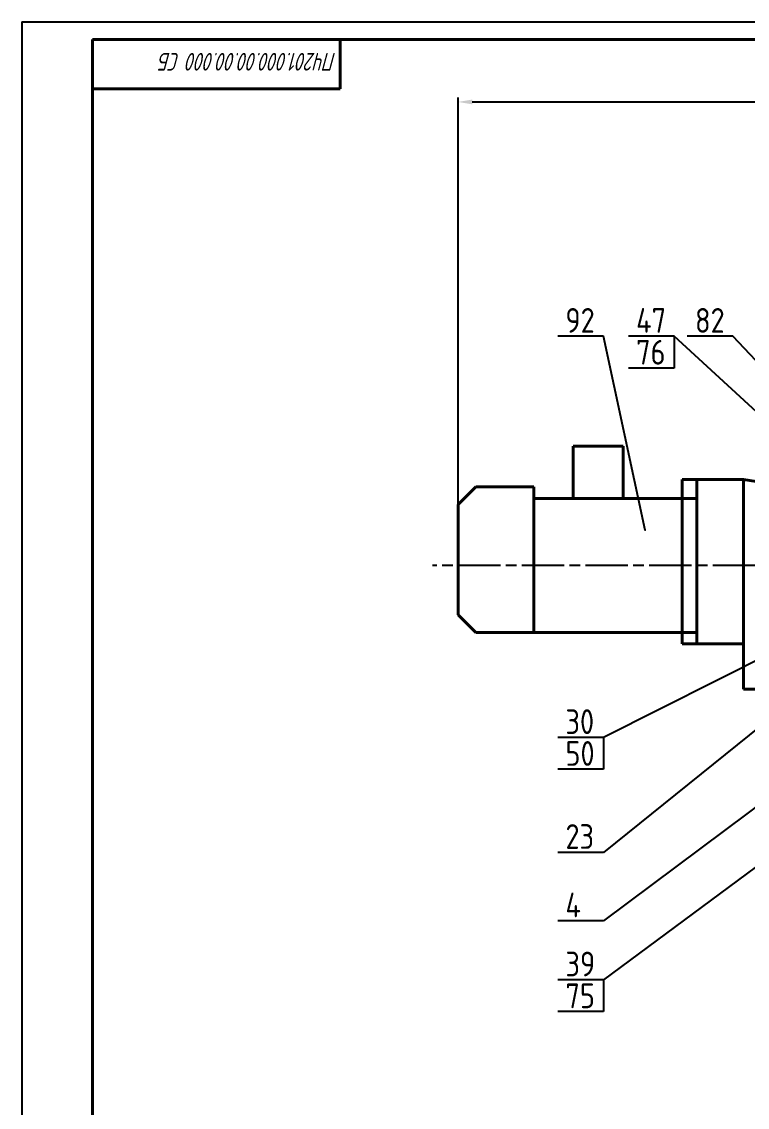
# Model space of a CAD drawing. Header units: millimetres. Extents: x -80 to 1055, y -404 to 589.
# Drawn here: x -7 to 198.1, y 281.8 to 588.9 of the extents above; entities that cross this region are included whole.
import ezdxf

# ---------------------------------------------------------------- set-up
doc = ezdxf.new("R2010")
doc.units = ezdxf.units.MM
doc.linetypes.add('AM_ISO08W050', pattern=[18, 12, -1.5, 3, -1.5])
doc.layers.add('AM_7', color=5, linetype='AM_ISO08W050', lineweight=25)
doc.layers.add('ASHADE', color=7, linetype='Continuous', lineweight=40)
doc.layers.add('TIN', color=164, linetype='Continuous')
doc.styles.add('ROMANC', font='romanc.shx', dxfattribs={"width": 0.75, "oblique": 15})
doc.styles.get("Standard").update_dxf_attribs({"font": 'romanc.shx', "width": 0.8})
doc.dimstyles.new('Масш.0.25', dxfattribs={"dimtxt": 3.5, "dimasz": 4, "dimexe": 1.25, "dimexo": 0.0625, "dimgap": 1, "dimtad": 1, "dimdec": 0, "dimlfac": 4, "dimzin": 0, "dimdsep": 46, "dimtxsty": 'ROMANC', "dimcen": -0.09, "dimadec": 0, "dimazin": 0, "dimtfac": 1, "dimtdec": 0, "dimtmove": 0, "dimatfit": 3, "dimfxl": 1, "dimtolj": 1, "dimtzin": 0, "dimarcsym": 0})
doc.dimstyles.new('Масш.0.5', dxfattribs={"dimtxt": 3.5, "dimasz": 4, "dimexe": 1.25, "dimexo": 0.0625, "dimgap": 1, "dimtad": 1, "dimtoh": 1, "dimdec": 0, "dimlfac": 2, "dimzin": 0, "dimdsep": 46, "dimtxsty": 'ROMANC', "dimcen": -0.09, "dimadec": 1, "dimazin": 0, "dimtfac": 1, "dimtdec": 0, "dimtmove": 0, "dimatfit": 3, "dimfxl": 1, "dimtolj": 1, "dimtzin": 0, "dimarcsym": 0})

# ---------------------------------------------------------------- blocks, each defined once
blk = doc.blocks.new('*D32')
at = {"layer": 'Defpoints', "color": 0}
for p in [(406.46, 566.16), (116.36, 435.01), (406.46, 435.01)]:
    blk.add_point(p, dxfattribs=at)
at = {"layer": 'TIN', "color": 0, "lineweight": -2}
for p, q in [((116.36, 435.07), (116.36, 567.41)), ((120.36, 566.16), (402.46, 566.16)), ((406.46, 435.07), (406.46, 567.41))]:
    blk.add_line(p, q, dxfattribs=at)
at = {"layer": 'TIN', "color": 0}
for points in [[(120.36, 566.82), (120.36, 565.49), (116.36, 566.16)], [(402.46, 566.82), (402.46, 565.49), (406.46, 566.16)]]:
    blk.add_solid(points, dxfattribs=at)
at = {"layer": 'TIN', "color": 0, "insert": (261.41, 568.91), "char_height": 3.5, "attachment_point": 5, "style": 'ROMANC'}
blk.add_mtext('\\A1;1160{\\fTahoma|b0|i0|c0|p32;*}', dxfattribs=at)

msp = doc.modelspace()

# ---------------------------------------------------------------- linework, layer by layer
at = {"layer": 'AM_7'}
msp.add_line((236.36, 435.01), (109.16, 435.01), dxfattribs=at)
at = {"layer": 'ASHADE', "lineweight": 40}
for p, q in [((13.02, 583.85), (828.02, 583.85)), ((13.02, -0.15), (13.02, 583.85))]:
    msp.add_line(p, q, dxfattribs=at)
at = {"layer": 'ASHADE'}
for p, q in [((148.92, 468.76), (148.92, 453.96)), ((148.92, 468.76), (163.07, 468.76)), ((163.07, 468.76), (163.07, 453.96)), ((179.76, 459.35), (179.76, 412.88)), ((179.76, 459.35), (197.11, 459.35)), ((183.86, 459.35), (183.86, 412.88)), ((197.11, 459.35), (231.61, 453.85)), ((197.11, 459.35), (197.11, 400.01)), ((121.36, 457.26), (116.36, 452.26)), ((137.78, 457.26), (121.36, 457.26)), ((137.78, 457.26), (137.78, 416.06)), ((116.36, 452.26), (116.36, 421.06)), ((137.78, 453.96), (183.86, 453.96)), ((116.36, 421.06), (121.36, 416.06)), ((121.36, 416.06), (141.93, 416.06)), ((137.78, 416.06), (183.86, 416.06)), ((179.76, 412.88), (197.11, 412.88)), ((197.11, 400.01), (205.3, 400.01))]:
    msp.add_line(p, q, dxfattribs=at)
at = {"layer": 'TIN'}
for p, q in [((-6.98, 588.85), (833.02, 588.85)), ((-6.98, 588.85), (-6.98, -5.15)), ((157.45, 499.89), (144.55, 499.89)), ((177.43, 499.89), (164.53, 499.89)), ((177.43, 499.89), (177.43, 490.89)), ((194.07, 499.89), (181.17, 499.89)), ((177.43, 490.89), (164.53, 490.89)), ((157.45, 386.4), (144.55, 386.4)), ((157.45, 386.4), (157.45, 377.4)), ((157.45, 377.4), (144.55, 377.4)), ((157.45, 353.89), (144.55, 353.89)), ((157.45, 334.53), (144.55, 334.53)), ((157.45, 317.84), (144.55, 317.84)), ((157.45, 317.84), (157.45, 308.84)), ((157.45, 308.84), (144.55, 308.84))]:
    msp.add_line(p, q, dxfattribs=at)
at = {"layer": 'TIN', "lineweight": 40}
for p, q in [((83.02, 583.85), (83.02, 569.85)), ((83.02, 569.85), (13.02, 569.85))]:
    msp.add_line(p, q, dxfattribs=at)

# ---------------------------------------------------------------- texts
at = {"layer": 'ASHADE', "width": 0.8}
for s, p in [('92', (146.73, 500.86)), ('47', (166.71, 500.86)), ('82', (183.36, 500.86)), ('76', (166.71, 491.86)), ('30', (146.73, 387.36)), ('50', (146.73, 378.36)), ('23', (146.73, 354.86)), ('4', (146.73, 335.5)), ('39', (146.73, 318.8)), ('75', (146.73, 309.8))]:
    msp.add_text(s, height=7, dxfattribs=at).set_placement(p)
at = {"layer": 'TIN', "oblique": 15, "width": 0.7}
msp.add_text('ПЧ201.000.00.00.000 СБ', height=5.0003, rotation=180, dxfattribs=at).set_placement((81.98, 580.03))

# ---------------------------------------------------------------- dimensions: what is measured, and where the dimension line sits
at = {"layer": 'TIN'}
dim = msp.add_linear_dim(base=(406.46, 566.16), p1=(116.36, 435.01), p2=(406.46, 435.01), text='<>{\\fTahoma|b0|i0|c0|p32;*}', dimstyle='Масш.0.25', dxfattribs=at)
dim.commit()
dim.dimension.update_dxf_attribs({"geometry": '*D32', "text_midpoint": (261.41, 568.91)})

# ---------------------------------------------------------------- leaders
at = {"layer": 'TIN', "ltscale": 0.5}
for points in [[(169.26, 445.02), (157.45, 499.89)], [(230.16, 451.36), (177.43, 499.89)], [(244.15, 446.79), (194.07, 499.89)], [(251.12, 429.36), (157.45, 353.89)], [(239.33, 427.53), (157.45, 386.4)], [(226.83, 386.4), (157.45, 334.53)], [(243.97, 381.89), (157.45, 317.84)]]:
    msp.add_leader(points, dimstyle='Масш.0.5', override={"dimasz": 2, "dimgap": 1, "dimtad": 0, "dimldrblk": 'DotSmall'}, dxfattribs=at)

doc.saveas('drawing.dxf')
